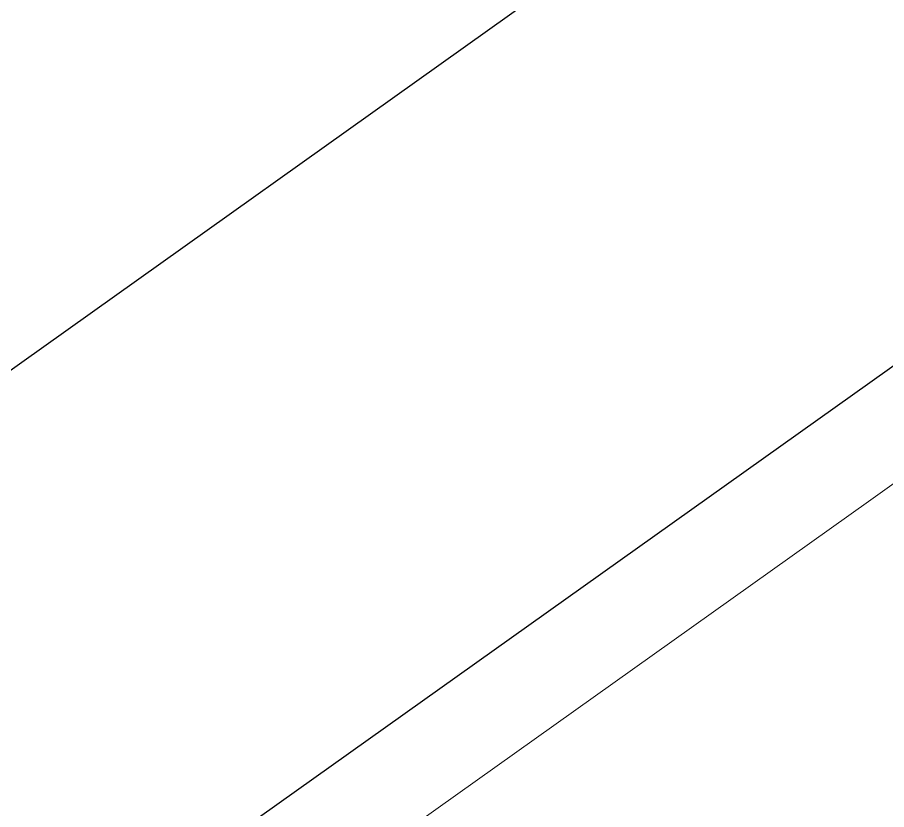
# Model space of a CAD drawing. Header units: feet. Extents: x 2321988 to 2329858, y 6722724 to 6730499.
# Drawn here: x 2326070.971 to 2326071.541, y 6726843.532 to 6726844.051 of the extents above; entities that cross this region are included whole.
import ezdxf

# ---------------------------------------------------------------- set-up
doc = ezdxf.new("R2010")
doc.units = ezdxf.units.FT
doc.header["$MEASUREMENT"] = 0
doc.layers.add('C-BESS-EQUIPMENT', color=255, linetype='Continuous')

# ---------------------------------------------------------------- blocks, each defined once
blk = doc.blocks.new('Midpoint Site Plan$0$P1730-01-0001')
at = {"color": 0, "linetype": 'ByBlock', "lineweight": -2}
blk.add_line((6.806, -34.9978), (39.37, -34.9978), dxfattribs=at)
blk = doc.blocks.new('Midpoint Site Plan$0$A$C71e53a02')
at = {"lineweight": 9}
for points in [[(21.8184, 2.2462), (21.8087, 2.2462), (14.9971, 2.2462), (14.9971, -2.2559), (15.0069, -2.2559), (14.9971, -2.2559), (14.734, -2.2559)], [(21.8087, 2.2462), (22.4421, 2.2462), (22.8221, 2.2462), (22.8221, 1.2425), (22.8319, 1.2425), (22.8221, 1.2425)]]:
    blk.add_lwpolyline(points, dxfattribs=at)

msp = doc.modelspace()

# ---------------------------------------------------------------- wipeouts: each hides what was drawn before it
msp.add_wipeout([(2326064.17456, 6726849.7753), (2326064.71751, 6726850.16214), (2326071.53559, 6726840.59259), (2326070.99264, 6726840.20575)]).dxf.layer = 'C-BESS-EQUIPMENT'

# ---------------------------------------------------------------- next in the draw order: linework, layer by layer
at = {"layer": 'C-BESS-EQUIPMENT'}
msp.add_lwpolyline([(2326063.32233, 6726845.94499), (2326068.61612, 6726849.7167), (2326072.38783, 6726844.4229), (2326067.09403, 6726840.6512)], close=True, dxfattribs=at)

# ---------------------------------------------------------------- next in the draw order: block references
at = {"layer": 'C-BESS-EQUIPMENT', "xscale": 0.08333333333333331, "yscale": 0.08333333333333331, "zscale": 0.08333333333333331, "rotation": 35.46898082920265}
for name, p in [('Midpoint Site Plan$0$P1730-01-0001', (2326067.85508, 6726845.18395)), ('Midpoint Site Plan$0$A$C71e53a02', (2326070.15747, 6726842.52686))]:
    msp.add_blockref(name, p, dxfattribs=at)

# ---------------------------------------------------------------- next in the draw order: wipeouts: each hides what was drawn before it
msp.add_wipeout([(2326044.1544, 6726887.54167), (2326077.85795, 6726840.23687), (2326077.40832, 6726839.91652), (2326043.70467, 6726887.22144)]).dxf.layer = 'C-BESS-EQUIPMENT'

# ---------------------------------------------------------------- next in the draw order: wipeouts: each hides what was drawn before it
msp.add_wipeout([(2326040.08225, 6726884.64036), (2326073.7858, 6726837.33556), (2326073.33617, 6726837.01521), (2326039.63253, 6726884.32013)]).dxf.layer = 'C-BESS-EQUIPMENT'

doc.saveas('drawing.dxf')
